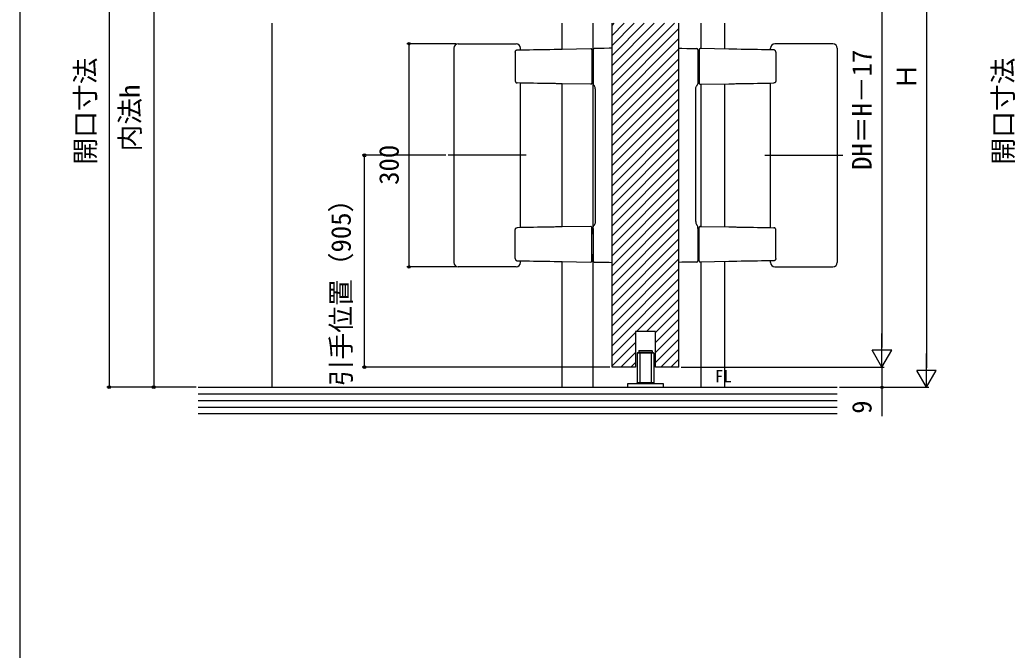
# Model space of a CAD drawing. Units: millimetres, scale not verified. Extents: x -525 to 525, y -783 to 779.
# Drawn here: x -525 to -78.8, y 7.8 to 290.4 of the extents above; entities that cross this region are included whole.
import ezdxf
from ezdxf.enums import TextEntityAlignment as Align

# ---------------------------------------------------------------- set-up
doc = ezdxf.new("R2010")
doc.units = ezdxf.units.MM
doc.header["$LTSCALE"] = 4
for name, color, linetype in [('0-2_USER1', 3, 'Continuous'), ('0-4_YKK_12', 2, 'Continuous'), ('0-5_YKK_13', 4, 'Continuous'), ('0-7_YKK_D', 6, 'Continuous'), ('0-8_YKK_ZWAK', 7, 'Continuous'), ('0-9_YSS_K', 3, 'Continuous')]:
    doc.layers.add(name, color=color, linetype=linetype)
doc.styles.add('ＭＳ ゴシック', font='')
doc.styles.get('ＭＳ ゴシック').set_extended_font_data('MS Gothic')

msp = doc.modelspace()

# ---------------------------------------------------------------- linework, layer by layer
at = {"layer": '0-4_YKK_12'}
for p, q in [((-268, 274.224), (-268, 288.899)), ((-259.5, 134.69), (-259.5, 288.899)), ((-259.5, 287.907), (-258.508, 288.899)), ((-259.5, 283.417), (-254.018, 288.899)), ((-259.5, 278.927), (-249.528, 288.899)), ((-259.495, 274.442), (-245.037, 288.899)), ((-259.495, 269.952), (-240.547, 288.899)), ((-259.495, 265.462), (-236.057, 288.899)), ((-259.495, 260.971), (-231.567, 288.899)), ((-259.495, 256.481), (-229.5, 286.476)), ((-229.5, 134.69), (-229.5, 288.899)), ((-219.5, 277.506), (-219.5, 288.899)), ((-209, 277.323), (-209, 288.899)), ((-259.495, 251.991), (-229.5, 281.986)), ((-259.495, 247.501), (-229.5, 277.496)), ((-259.495, 243.011), (-229.5, 273.005)), ((-259.495, 238.521), (-229.5, 268.515)), ((-268, 194.524), (-268, 264.824)), ((-259.495, 234.031), (-229.5, 264.025)), ((-259.495, 229.541), (-229.5, 259.535)), ((-219.5, 197.806), (-219.5, 261.541)), ((-209, 197.623), (-209, 261.724)), ((-259.495, 225.05), (-229.5, 255.045)), ((-259.495, 220.56), (-229.5, 250.555)), ((-259.495, 216.07), (-229.5, 246.065)), ((-259.495, 211.58), (-229.5, 241.575)), ((-259.495, 207.09), (-229.5, 237.084)), ((-259.495, 202.6), (-229.5, 232.594)), ((-298.005, 229.674), (-333.005, 229.674)), ((-259.495, 198.11), (-229.5, 228.104)), ((-190.995, 229.674), (-155.995, 229.674)), ((-259.495, 193.62), (-229.5, 223.614)), ((-259.495, 189.129), (-229.5, 219.124)), ((-259.495, 184.639), (-229.5, 214.634)), ((-259.495, 180.149), (-229.5, 210.144)), ((-259.495, 175.658), (-229.5, 205.654)), ((-259.496, 171.168), (-229.5, 201.163)), ((-259.496, 166.677), (-229.5, 196.673)), ((-259.497, 162.186), (-229.5, 192.183)), ((-259.497, 157.696), (-229.5, 187.693)), ((-268, 125.688), (-268, 185.124)), ((-259.498, 153.205), (-229.5, 183.203)), ((-259.498, 148.714), (-229.5, 178.713)), ((-219.5, 125.688), (-219.5, 181.841)), ((-209, 125.688), (-209, 182.024)), ((-259.499, 144.224), (-229.5, 174.223)), ((-248.543, 150.69), (-229.5, 169.733)), ((-244.052, 150.69), (-229.5, 165.242)), ((-240, 150.252), (-229.5, 160.752)), ((-240, 145.762), (-229.5, 156.262)), ((-240, 141.272), (-229.5, 151.772)), ((-259.499, 139.733), (-249, 150.233)), ((-240, 136.782), (-229.5, 147.282)), ((-259.5, 135.242), (-249, 145.742)), ((-237.602, 134.69), (-229.5, 142.792)), ((-255.562, 134.69), (-249, 141.252)), ((-249, 134.69), (-259.5, 134.69)), ((-251.072, 134.69), (-249, 136.762)), ((-229.5, 134.69), (-240, 134.69)), ((-233.112, 134.69), (-229.5, 138.302))]:
    msp.add_line(p, q, dxfattribs=at)
msp.add_lwpolyline([(-240, 134.69), (-240, 150.69), (-249, 150.69), (-249, 134.69)], dxfattribs=at)
at = {"layer": '0-5_YKK_13'}
for p, q in [((-330.495, 277.674), (-330.495, 181.674)), ((-328.495, 279.674), (-325.523, 279.674)), ((-325.523, 279.674), (-323.98, 279.674)), ((-323.98, 279.674), (-307.009, 279.674)), ((-307.009, 279.674), (-305.467, 279.674)), ((-305.467, 279.674), (-302.495, 279.674)), ((-302.069, 276.936), (-300.301, 276.968)), ((-300.495, 276.965), (-300.495, 277.674)), ((-281.922, 277.289), (-269.003, 277.515)), ((-268.495, 277.015), (-268.495, 262.032)), ((-259.495, 277.674), (-260.767, 277.651)), ((-259.495, 276.674), (-259.495, 277.674)), ((-259.495, 182.673), (-259.495, 276.674)), ((-229.495, 277.674), (-228.222, 277.651)), ((-229.495, 276.674), (-229.495, 277.674)), ((-229.495, 182.673), (-229.495, 276.674)), ((-220.495, 277.015), (-220.495, 262.032)), ((-207.067, 277.289), (-219.986, 277.515)), ((-186.921, 276.936), (-188.689, 276.968)), ((-188.495, 276.965), (-188.495, 277.674)), ((-183.523, 279.674), (-186.495, 279.674)), ((-181.98, 279.674), (-183.523, 279.674)), ((-165.009, 279.674), (-181.98, 279.674)), ((-163.467, 279.674), (-165.009, 279.674)), ((-160.495, 279.674), (-163.467, 279.674)), ((-158.495, 277.674), (-158.495, 181.674)), ((-302.901, 275.93), (-302.901, 263.117)), ((-267.995, 274.224), (-268.495, 274.224)), ((-267.995, 276.538), (-267.995, 262.449)), ((-220.995, 276.538), (-220.995, 262.449)), ((-220.995, 274.224), (-220.495, 274.224)), ((-186.088, 275.93), (-186.088, 263.117)), ((-267.995, 264.824), (-268.495, 264.824)), ((-220.995, 264.824), (-220.495, 264.824)), ((-300.301, 262.079), (-302.069, 262.111)), ((-300.495, 197.265), (-300.495, 262.082)), ((-269.003, 261.532), (-281.922, 261.758)), ((-266.995, 200.074), (-266.995, 259.273)), ((-221.995, 200.074), (-221.995, 259.273)), ((-219.986, 261.532), (-207.067, 261.758)), ((-188.689, 262.079), (-186.921, 262.111)), ((-188.495, 197.265), (-188.495, 262.082)), ((-300.301, 197.268), (-302.069, 197.236)), ((-269.003, 197.815), (-281.922, 197.589)), ((-268.495, 182.332), (-268.495, 197.315)), ((-267.995, 196.898), (-267.995, 182.809)), ((-220.995, 196.898), (-220.995, 182.809)), ((-220.495, 182.332), (-220.495, 197.315)), ((-219.986, 197.815), (-207.067, 197.589)), ((-188.689, 197.268), (-186.921, 197.236)), ((-302.901, 183.417), (-302.901, 196.23)), ((-267.995, 194.524), (-268.495, 194.524)), ((-220.995, 194.524), (-220.495, 194.524)), ((-186.088, 183.417), (-186.088, 196.23)), ((-267.995, 185.124), (-268.495, 185.124)), ((-220.995, 185.124), (-220.495, 185.124)), ((-325.523, 179.674), (-328.495, 179.674)), ((-323.98, 179.674), (-325.523, 179.674)), ((-307.009, 179.674), (-323.98, 179.674)), ((-305.467, 179.674), (-307.009, 179.674)), ((-302.495, 179.674), (-305.467, 179.674)), ((-302.069, 182.411), (-300.301, 182.379)), ((-300.495, 181.674), (-300.495, 182.382)), ((-281.922, 182.058), (-269.003, 181.832)), ((-207.067, 182.058), (-219.986, 181.832)), ((-186.921, 182.411), (-188.689, 182.379)), ((-188.495, 181.674), (-188.495, 182.382)), ((-186.495, 179.674), (-183.523, 179.674)), ((-183.523, 179.674), (-181.98, 179.674)), ((-181.98, 179.674), (-165.009, 179.674)), ((-165.009, 179.674), (-163.467, 179.674)), ((-163.467, 179.674), (-160.495, 179.674)), ((-248.25, 140.987), (-248.05, 141.187)), ((-240.95, 141.187), (-248.05, 141.187)), ((-247.5, 141.987), (-247.3, 142.187)), ((-247.5, 141.987), (-247.5, 141.187)), ((-247.5, 141.987), (-241.5, 141.987)), ((-247.3, 142.187), (-241.7, 142.187)), ((-247, 141.187), (-247, 127.187)), ((-242, 141.187), (-242, 127.187)), ((-241.5, 141.987), (-241.7, 142.187)), ((-241.5, 141.987), (-241.5, 141.187)), ((-240.75, 140.987), (-240.95, 141.187)), ((-240.75, 140.987), (-240.75, 127.587)), ((-240.75, 127.587), (-248.25, 127.587)), ((-248.05, 127.387), (-248.25, 127.587)), ((-240.95, 127.387), (-248.05, 127.387)), ((-240.95, 127.387), (-240.75, 127.587))]:
    msp.add_line(p, q, dxfattribs=at)
for points in [[(-302.901, 275.93), (-302.895, 276.086), (-302.863, 276.238), (-302.814, 276.381), (-302.748, 276.512), (-302.667, 276.629), (-302.571, 276.731), (-302.461, 276.816), (-302.339, 276.879), (-302.207, 276.922), (-302.069, 276.936)], [(-300.301, 276.968), (-300.108, 276.972), (-299.93, 276.975), (-299.774, 276.978)], [(-299.774, 276.978), (-298.128, 277.006), (-296.439, 277.036), (-294.708, 277.066), (-292.935, 277.097), (-291.124, 277.129), (-289.275, 277.161), (-287.389, 277.194), (-285.468, 277.227)], [(-285.468, 277.227), (-284.923, 277.237), (-284.354, 277.247), (-283.764, 277.257), (-283.159, 277.268), (-282.544, 277.278), (-281.922, 277.289)], [(-267.995, 277.034), (-267.995, 277.023), (-267.995, 276.992), (-267.995, 276.939), (-267.995, 276.866), (-267.995, 276.771), (-267.995, 276.66), (-267.995, 276.538)], [(-260.767, 277.651), (-263.068, 277.611), (-265.315, 277.572), (-267.503, 277.534)], [(-228.222, 277.651), (-225.922, 277.611), (-223.675, 277.572), (-221.486, 277.534)], [(-220.995, 277.034), (-220.995, 277.023), (-220.995, 276.992), (-220.995, 276.939), (-220.995, 276.866), (-220.995, 276.771), (-220.995, 276.66), (-220.995, 276.538)], [(-203.521, 277.227), (-204.066, 277.237), (-204.635, 277.247), (-205.225, 277.257), (-205.83, 277.268), (-206.446, 277.278), (-207.067, 277.289)], [(-189.216, 276.978), (-190.861, 277.006), (-192.55, 277.036), (-194.282, 277.066), (-196.054, 277.097), (-197.865, 277.129), (-199.715, 277.161), (-201.6, 277.194), (-203.521, 277.227)], [(-188.689, 276.968), (-188.881, 276.972), (-189.059, 276.975), (-189.216, 276.978)], [(-186.088, 275.93), (-186.094, 276.086), (-186.126, 276.238), (-186.175, 276.381), (-186.241, 276.512), (-186.322, 276.629), (-186.418, 276.731), (-186.528, 276.816), (-186.65, 276.879), (-186.782, 276.922), (-186.921, 276.936)], [(-302.901, 263.117), (-302.895, 262.961), (-302.863, 262.809), (-302.814, 262.666), (-302.748, 262.535), (-302.667, 262.418), (-302.571, 262.316), (-302.461, 262.231), (-302.339, 262.168), (-302.207, 262.125), (-302.069, 262.111)], [(-299.774, 262.069), (-299.93, 262.072), (-300.108, 262.075), (-300.301, 262.079)], [(-285.468, 261.82), (-287.389, 261.853), (-289.275, 261.886), (-291.124, 261.919), (-292.935, 261.95), (-294.708, 261.981), (-296.439, 262.011), (-298.128, 262.041), (-299.774, 262.069)], [(-281.922, 261.758), (-282.544, 261.769), (-283.159, 261.779), (-283.764, 261.79), (-284.354, 261.8), (-284.923, 261.81), (-285.468, 261.82)], [(-267.995, 262.449), (-267.995, 262.296), (-267.995, 262.164), (-267.995, 262.064), (-267.995, 261.952), (-267.995, 261.735)], [(-266.995, 259.275), (-267.002, 259.56), (-267.047, 259.844), (-267.114, 260.12), (-267.204, 260.387), (-267.317, 260.637), (-267.438, 260.854), (-267.541, 261.01), (-267.613, 261.108), (-267.663, 261.171), (-267.7, 261.215), (-267.755, 261.278), (-267.796, 261.321), (-267.825, 261.349)], [(-221.995, 259.275), (-221.987, 259.56), (-221.942, 259.844), (-221.875, 260.12), (-221.785, 260.387), (-221.672, 260.637), (-221.551, 260.854), (-221.448, 261.01), (-221.376, 261.108), (-221.327, 261.171), (-221.289, 261.215), (-221.234, 261.278), (-221.193, 261.321), (-221.165, 261.349)], [(-220.995, 262.449), (-220.995, 262.296), (-220.995, 262.164), (-220.995, 262.064), (-220.995, 261.952), (-220.995, 261.735)], [(-207.067, 261.758), (-206.446, 261.769), (-205.83, 261.779), (-205.225, 261.79), (-204.635, 261.8), (-204.066, 261.81), (-203.521, 261.82)], [(-203.521, 261.82), (-201.6, 261.853), (-199.715, 261.886), (-197.865, 261.919), (-196.054, 261.95), (-194.282, 261.981), (-192.55, 262.011), (-190.861, 262.041), (-189.216, 262.069)], [(-189.216, 262.069), (-189.059, 262.072), (-188.881, 262.075), (-188.689, 262.079)], [(-186.088, 263.117), (-186.094, 262.961), (-186.126, 262.809), (-186.175, 262.666), (-186.241, 262.535), (-186.322, 262.418), (-186.418, 262.316), (-186.528, 262.231), (-186.65, 262.168), (-186.782, 262.125), (-186.921, 262.111)], [(-302.901, 196.23), (-302.895, 196.386), (-302.863, 196.538), (-302.814, 196.681), (-302.748, 196.812), (-302.667, 196.929), (-302.571, 197.031), (-302.461, 197.116), (-302.339, 197.179), (-302.207, 197.222), (-302.069, 197.236)], [(-299.774, 197.278), (-299.93, 197.275), (-300.108, 197.272), (-300.301, 197.268)], [(-285.468, 197.527), (-287.389, 197.494), (-289.275, 197.461), (-291.124, 197.429), (-292.935, 197.397), (-294.708, 197.366), (-296.439, 197.336), (-298.128, 197.306), (-299.774, 197.278)], [(-281.922, 197.589), (-282.544, 197.578), (-283.159, 197.568), (-283.764, 197.557), (-284.354, 197.547), (-284.923, 197.537), (-285.468, 197.527)], [(-267.995, 196.898), (-267.995, 197.051), (-267.995, 197.183), (-267.995, 197.283), (-267.995, 197.395), (-267.995, 197.612)], [(-266.995, 200.072), (-267.002, 199.787), (-267.047, 199.503), (-267.114, 199.227), (-267.204, 198.96), (-267.317, 198.71), (-267.438, 198.493), (-267.541, 198.337), (-267.613, 198.239), (-267.663, 198.176), (-267.7, 198.132), (-267.755, 198.069), (-267.796, 198.026), (-267.825, 197.998)], [(-221.995, 200.072), (-221.987, 199.787), (-221.942, 199.503), (-221.875, 199.227), (-221.785, 198.96), (-221.672, 198.71), (-221.551, 198.493), (-221.448, 198.337), (-221.376, 198.239), (-221.327, 198.176), (-221.289, 198.132), (-221.234, 198.069), (-221.193, 198.026), (-221.165, 197.998)], [(-220.995, 196.898), (-220.995, 197.051), (-220.995, 197.183), (-220.995, 197.283), (-220.995, 197.395), (-220.995, 197.612)], [(-207.067, 197.589), (-206.446, 197.578), (-205.83, 197.568), (-205.225, 197.557), (-204.635, 197.547), (-204.066, 197.537), (-203.521, 197.527)], [(-203.521, 197.527), (-201.6, 197.494), (-199.715, 197.461), (-197.865, 197.429), (-196.054, 197.397), (-194.282, 197.366), (-192.55, 197.336), (-190.861, 197.306), (-189.216, 197.278)], [(-189.216, 197.278), (-189.059, 197.275), (-188.881, 197.272), (-188.689, 197.268)], [(-186.088, 196.23), (-186.094, 196.386), (-186.126, 196.538), (-186.175, 196.681), (-186.241, 196.812), (-186.322, 196.929), (-186.418, 197.031), (-186.528, 197.116), (-186.65, 197.179), (-186.782, 197.222), (-186.921, 197.236)], [(-302.901, 183.417), (-302.895, 183.261), (-302.863, 183.109), (-302.814, 182.966), (-302.748, 182.835), (-302.667, 182.718), (-302.571, 182.616), (-302.461, 182.531), (-302.339, 182.468), (-302.207, 182.425), (-302.069, 182.411)], [(-186.088, 183.417), (-186.094, 183.261), (-186.126, 183.109), (-186.175, 182.966), (-186.241, 182.835), (-186.322, 182.718), (-186.418, 182.616), (-186.528, 182.531), (-186.65, 182.468), (-186.782, 182.425), (-186.921, 182.411)], [(-300.301, 182.379), (-300.108, 182.375), (-299.93, 182.372), (-299.774, 182.369)], [(-299.774, 182.369), (-298.128, 182.341), (-296.439, 182.311), (-294.708, 182.281), (-292.935, 182.25), (-291.124, 182.219), (-289.275, 182.186), (-287.389, 182.153), (-285.468, 182.12)], [(-285.468, 182.12), (-284.923, 182.11), (-284.354, 182.1), (-283.764, 182.09), (-283.159, 182.079), (-282.544, 182.069), (-281.922, 182.058)], [(-267.995, 182.809), (-267.995, 182.642), (-267.995, 182.5), (-267.995, 182.396), (-267.995, 182.334), (-267.995, 182.313)], [(-267.503, 181.813), (-265.315, 181.775), (-263.068, 181.736), (-260.767, 181.696)], [(-260.767, 181.696), (-259.495, 181.674), (-259.495, 182.673)], [(-228.222, 181.696), (-229.495, 181.674), (-229.495, 182.673)], [(-221.486, 181.813), (-223.675, 181.775), (-225.922, 181.736), (-228.222, 181.696)], [(-220.995, 182.809), (-220.995, 182.642), (-220.995, 182.5), (-220.995, 182.396), (-220.995, 182.334), (-220.995, 182.313)], [(-203.521, 182.12), (-204.066, 182.11), (-204.635, 182.1), (-205.225, 182.09), (-205.83, 182.079), (-206.446, 182.069), (-207.067, 182.058)], [(-189.216, 182.369), (-190.861, 182.341), (-192.55, 182.311), (-194.282, 182.281), (-196.054, 182.25), (-197.865, 182.219), (-199.715, 182.186), (-201.6, 182.153), (-203.521, 182.12)], [(-188.689, 182.379), (-188.881, 182.375), (-189.059, 182.372), (-189.216, 182.369)], [(-240.75, 140.987), (-248.25, 140.987), (-248.25, 127.587)]]:
    msp.add_lwpolyline(points, dxfattribs=at)
msp.add_lwpolyline([(-252.5, 125.687), (-236.5, 125.687), (-236.5, 127.187), (-252.5, 127.187)], close=True, dxfattribs=at)
for centre, radius, start, end in [((-328.495, 277.674), 2, 90, 180), ((-302.495, 277.674), 2, 0, 90), ((-268.995, 277.015), 0.5, 360, 91), ((-267.495, 277.034), 0.5, 91, 180), ((-221.495, 277.034), 0.5, 0, 89), ((-219.995, 277.015), 0.5, 89, 180), ((-186.495, 277.674), 2, 90, 180), ((-160.495, 277.674), 2, 0, 90), ((-268.995, 262.032), 0.5, 269, 360), ((-267.446, 261.746), 0.549, 181.22314, 226.35948), ((-221.544, 261.746), 0.549, 313.64052, 358.77686), ((-219.995, 262.032), 0.5, 180, 271), ((-268.995, 197.315), 0.5, 0, 91), ((-267.446, 197.601), 0.549, 133.64052, 178.77686), ((-221.544, 197.601), 0.549, 1.22314, 46.35948), ((-219.995, 197.315), 0.5, 89, 180), ((-328.495, 181.674), 2, 180, 270), ((-302.495, 181.674), 2, 270, 0), ((-268.995, 182.332), 0.5, 269, 0), ((-267.495, 182.313), 0.5, 180, 269), ((-221.495, 182.313), 0.5, 271, 0), ((-219.995, 182.332), 0.5, 180, 271), ((-186.495, 181.674), 2, 180, 270), ((-160.495, 181.674), 2, 270, 0)]:
    msp.add_arc(centre, radius, start, end, dxfattribs=at)
at = {"layer": '0-7_YKK_D'}
for p, q in [((-485, 395.7), (-485, 125.688)), ((-118.495, 396.95), (-118.495, 134.438)), ((-138.495, 388.95), (-138.495, 143.44)), ((-465, 381.7), (-465, 125.688)), ((-329.505, 279.674), (-351.505, 279.674)), ((-350.505, 179.674), (-350.505, 279.674)), ((-334.005, 229.674), (-371.505, 229.674)), ((-370.505, 134.69), (-370.505, 229.674)), ((-329.505, 179.674), (-351.505, 179.674)), ((-138.495, 134.69), (-138.495, 149.845)), ((-138.495, 134.69), (-142.87, 142.268)), ((-134.12, 142.268), (-142.87, 142.268)), ((-138.495, 134.69), (-134.12, 142.268)), ((-118.495, 125.688), (-118.495, 140.844)), ((-260.5, 134.69), (-371.505, 134.69)), ((-228.5, 134.69), (-137.495, 134.69)), ((-228.5, 134.69), (-137.495, 134.69)), ((-118.495, 125.688), (-122.87, 133.266)), ((-114.12, 133.266), (-122.87, 133.266)), ((-118.495, 125.688), (-114.12, 133.266)), ((-446, 125.688), (-486, 125.688)), ((-446, 125.688), (-466, 125.688)), ((-157.495, 125.688), (-137.495, 125.688)), ((-157.495, 125.688), (-117.495, 125.688))]:
    msp.add_line(p, q, dxfattribs=at)
msp.add_lwpolyline([(-138.495, 134.69), (-138.495, 125.688), (-138.495, 112.745)], dxfattribs=at)
for centre, radius in [((-350.505, 279.674), 0.531), ((-370.505, 229.674), 0.637), ((-350.505, 179.674), 0.531), ((-370.505, 134.69), 0.637), ((-485, 125.688), 0.637), ((-465, 125.688), 0.637), ((-138.495, 125.688), 0.531)]:
    msp.add_circle(centre, radius, dxfattribs=at)
at = {"layer": '0-8_YKK_ZWAK'}
msp.add_line((-525, 746.7), (-525, -783.3), dxfattribs=at)
at = {"layer": '0-9_YSS_K'}
for p, q in [((-412, 288.899), (-412, 125.688)), ((-282, 288.899), (-282, 277.288)), ((-282, 261.759), (-282, 197.588)), ((-282, 182.059), (-282, 125.688)), ((-445, 125.688), (-158.495, 125.688)), ((-445, 122.688), (-158.495, 122.688)), ((-445, 119.688), (-158.495, 119.688)), ((-445, 116.688), (-158.495, 116.688)), ((-158.495, 113.688), (-445, 113.688))]:
    msp.add_line(p, q, dxfattribs=at)

# ---------------------------------------------------------------- texts
at = {"layer": '0-2_USER1', "style": 'ＭＳ ゴシック'}
msp.add_text('FL', height=5.499, dxfattribs=at).set_placement((-213.352, 126.2), align=Align.BOTTOM_LEFT)
at = {"layer": '0-7_YKK_D', "style": 'ＭＳ ゴシック'}
for s, p in [('開口寸法', (-488.636, 225.512)), ('DH＝H－17', (-140.495, 223.138)), ('開口寸法', (-77.131, 225.51)), ('Ｈ', (-120.495, 259.012)), ('内法h', (-468.636, 231.399)), ('300', (-352.505, 216.446)), ('引手位置（905）', (-374.005, 126.102)), ('9', (-140.495, 113.79))]:
    msp.add_text(s, height=8.798, rotation=90, dxfattribs=at).set_placement(p, align=Align.BOTTOM_LEFT)

doc.saveas('drawing.dxf')
